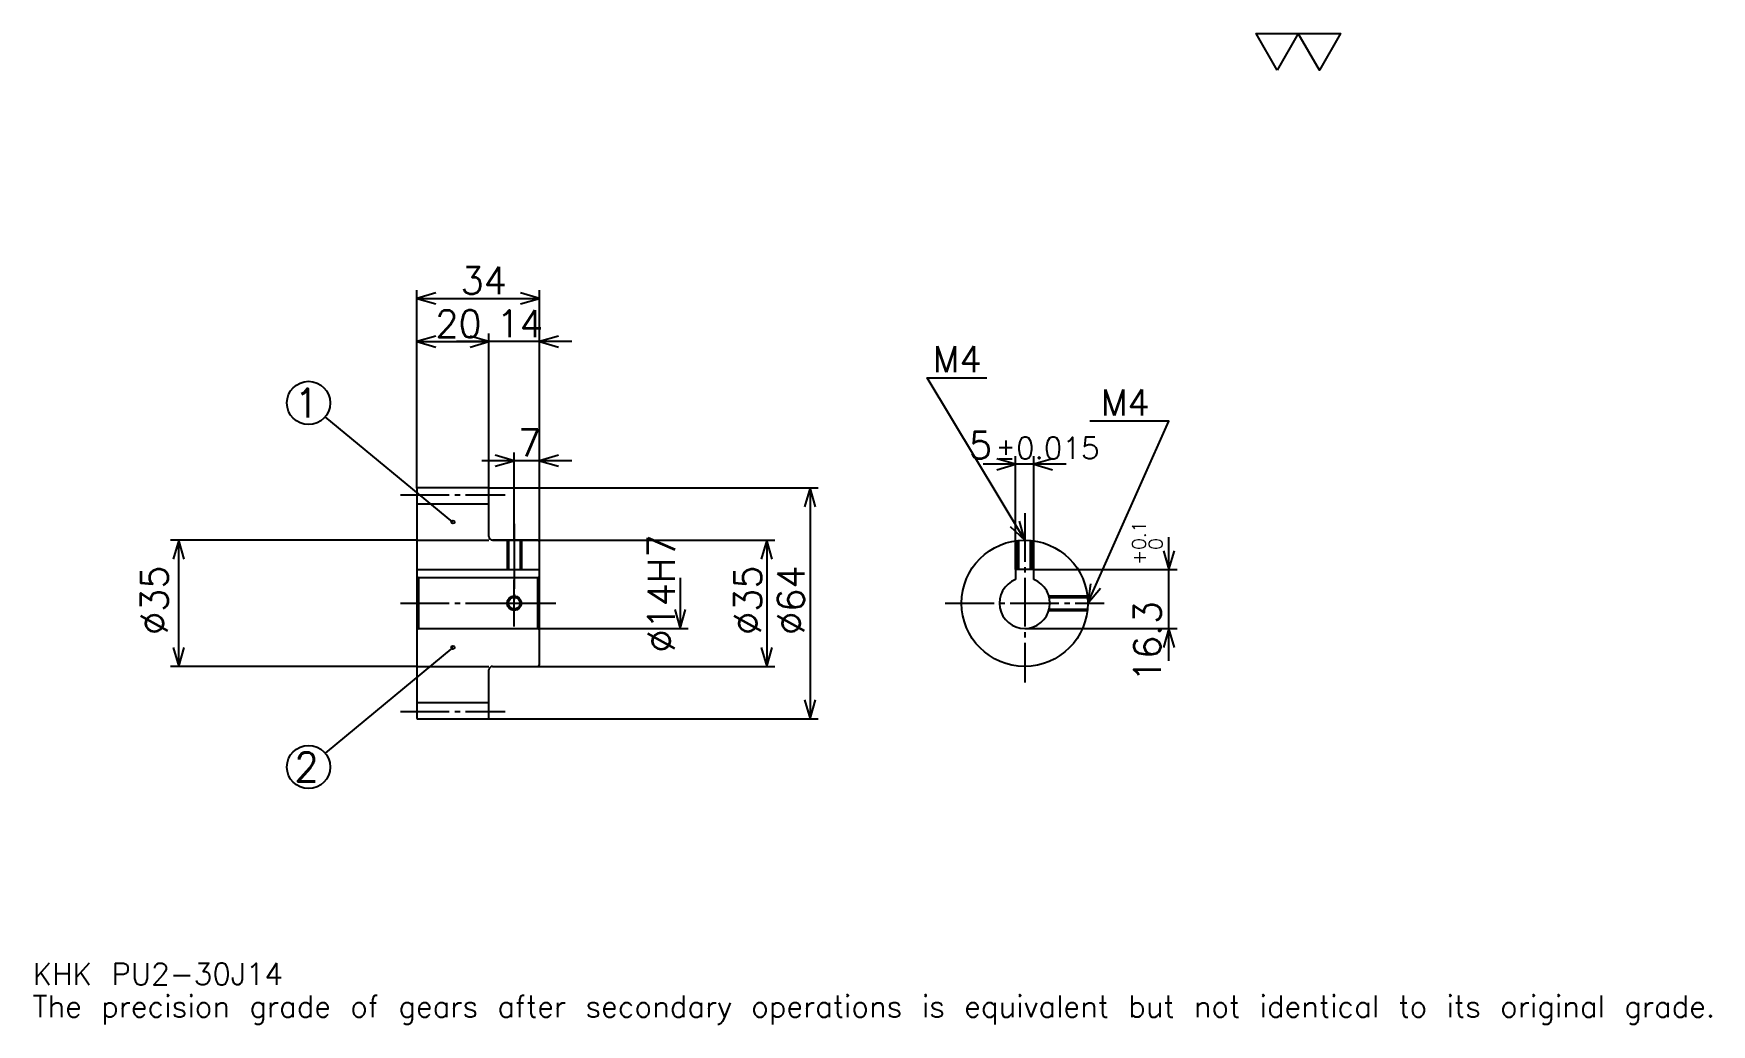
# Model space of a CAD drawing. Extents: x 15 to 480, y 6 to 280.
import ezdxf

# ---------------------------------------------------------------- set-up
doc = ezdxf.new("R2010")
doc.units = 0
doc.linetypes.add('DASHDOT', pattern=[18, 13.5, -1.5, 1.5, -1.5])
doc.layers.get('0').update_dxf_attribs({"linetype": 'CONTINUOUS'})
doc.layers.add('DASHDOT', color=6, linetype='DASHDOT')
doc.styles.add('KANJI', font='TXT', dxfattribs={"bigfont": 'BIGFONT'})

msp = doc.modelspace()

# ---------------------------------------------------------------- linework, layer by layer
at = {"color": 5}
for p, q in [((121.5, 154.25), (121.5, 209)), ((121.5, 206.75), (155.5, 206.75)), ((155.5, 154.25), (155.5, 209)), ((141.5, 154.25), (141.5, 197)), ((121.5, 194.75), (141.5, 194.75)), ((164.5, 194.75), (132.5, 194.75)), ((131.5, 144.75), (96.128235, 173.931702)), ((148.5, 154.25), (148.5, 164)), ((287.5, 131.550003), (287.5, 163)), ((292.5, 131.550003), (292.5, 163)), ((164.5, 161.75), (139.5, 161.75)), ((301.5, 160.75), (278.5, 160.75)), ((121.5, 154.149994), (121.5, 154.25)), ((141.399994, 154.25), (155.5, 154.25)), ((141.5, 154.149994), (141.5, 154.25)), ((148.5, 139.75), (148.5, 154.25)), ((148.5, 139.75), (148.5, 154.25)), ((155.5, 154.25), (232.75, 154.25)), ((155.5, 139.25), (155.5, 154.25)), ((230.5, 154.25), (230.5, 90.25)), ((121.5, 139.75), (53.25, 139.75)), ((55.5, 104.75), (55.5, 139.75)), ((142.5, 139.75), (155.5, 139.75)), ((155.5, 139.75), (220.75, 139.75)), ((218.5, 139.75), (218.5, 104.75)), ((330, 106.25), (330, 140.550003)), ((292.5, 131.550003), (332.25, 131.550003)), ((194.5, 129.25), (194.5, 115.25)), ((155.5, 115.25), (196.75, 115.25)), ((290, 115.25), (332.25, 115.25)), ((131.5, 110), (96.11972, 80.678596)), ((121.5, 104.75), (53.25, 104.75)), ((142.5, 104.75), (155.5, 104.75)), ((155.5, 104.75), (220.75, 104.75)), ((141.399994, 90.25), (155.5, 90.25)), ((155.5, 90.25), (232.75, 90.25))]:
    msp.add_line(p, q, dxfattribs=at)
at = {"color": 4}
for p, q in [((121.5, 149.75), (141.5, 149.75)), ((121.5, 139.75), (141.5, 139.75)), ((121.5, 131.550003), (155.5, 131.550003)), ((122, 129.25), (122, 115.25)), ((155, 129.25), (155.5, 129.75)), ((155, 115.25), (155.5, 114.75)), ((121.5, 104.75), (141.5, 104.75)), ((121.5, 94.75), (141.5, 94.75))]:
    msp.add_line(p, q, dxfattribs=at)
at = {"color": 7}
msp.add_lwpolyline([(360, 270), (354.149994, 280.140015), (377.549988, 280.140015), (371.700012, 270), (365.850006, 280.140015), (360, 270)], dxfattribs=at)
at = {"color": 5}
for points in [[(126.75, 208.25), (121.5, 206.75), (126.75, 205.25)], [(150.25, 205.25), (155.5, 206.75), (150.25, 208.25)], [(126.75, 196.25), (121.5, 194.75), (126.75, 193.25)], [(136.25, 193.25), (141.5, 194.75), (136.25, 196.25)], [(136.25, 193.25), (141.5, 194.75), (136.25, 196.25)], [(160.75, 196.25), (155.5, 194.75), (160.75, 193.25)], [(290, 139.75), (263, 184.75), (279.5, 184.75)], [(307.5, 122.25), (330, 172.75), (308.100006, 172.75)], [(143.25, 160.25), (148.5, 161.75), (143.25, 163.25)], [(160.75, 163.25), (155.5, 161.75), (160.75, 160.25)], [(282.25, 159.25), (287.5, 160.75), (282.25, 162.25)], [(297.75, 162.25), (292.5, 160.75), (297.75, 159.25)], [(232, 149), (230.5, 154.25), (229, 149)], [(286.012665, 143.480103), (290, 139.75), (288.585144, 145.02359)], [(57, 134.5), (55.5, 139.75), (54, 134.5)], [(220, 134.5), (218.5, 139.75), (217, 134.5)], [(328.5, 136.800003), (330, 131.550003), (331.5, 136.800003)], [(308.266479, 127.656013), (307.5, 122.25), (311.006775, 126.435081)], [(193, 120.5), (194.5, 115.25), (196, 120.5)], [(331.5, 110), (330, 115.25), (328.5, 110)], [(54, 110), (55.5, 104.75), (57, 110)], [(217, 110), (218.5, 104.75), (220, 110)], [(229, 95.5), (230.5, 90.25), (232, 95.5)]]:
    msp.add_lwpolyline(points, dxfattribs=at)
at = {"color": 4}
for points in [[(141.5, 140.75), (141.5, 154.149994), (141.399994, 154.25), (121.599998, 154.25), (121.5, 154.149994), (121.5, 114.75)], [(142.5, 104.75), (155, 104.75), (155.5, 105.25), (155.5, 139.25), (155, 139.75), (142.5, 139.75)], [(146.5, 139.75), (146.5, 131.550003)], [(146.880005, 139.75), (146.880005, 131.550003)], [(150.119995, 139.75), (150.119995, 131.550003)], [(150.5, 139.75), (150.5, 131.550003)], [(288, 131.550003), (288, 139.635345)], [(288.380005, 131.550003), (288.380005, 139.67485)], [(291.619995, 131.550003), (291.619995, 139.67485)], [(292, 131.550003), (292, 139.635345)], [(292.5, 128.788345), (292.5, 131.550003), (287.5, 131.550003), (287.5, 128.788345)], [(121.5, 114.75), (122, 115.25), (155, 115.25), (155, 129.25), (122, 129.25), (121.5, 129.75)], [(296.708191, 124.25), (307.385345, 124.25)], [(296.809967, 123.870003), (307.424866, 123.870003)], [(296.708191, 120.25), (307.385345, 120.25)], [(296.809967, 120.629997), (307.424866, 120.629997)], [(121.5, 114.75), (121.5, 90.349998), (121.599998, 90.25), (141.399994, 90.25), (141.5, 90.349998), (141.5, 103.75)]]:
    msp.add_lwpolyline(points, dxfattribs=at)
at = {"color": 5}
for centre, radius in [((91.5, 177.75), 6), ((131.5, 144.75), 0.45), ((131.5, 110), 0.45), ((91.5, 76.849998), 6)]:
    msp.add_circle(centre, radius, dxfattribs=at)
at = {"color": 4}
for centre, radius in [((290, 122.25), 17.5), ((148.5, 122.25), 1.62)]:
    msp.add_circle(centre, radius, dxfattribs=at)
at = {"color": 7}
msp.add_circle((148.5, 122.25), 2, dxfattribs=at)
at = {"color": 4}
for centre, radius, start, end in [((142.5, 140.75), 1, 180, 270), ((290, 122.25), 7, 110.92483306, 69.07516694), ((142.5, 103.75), 1, 90, 180)]:
    msp.add_arc(centre, radius, start, end, dxfattribs=at)
at = {"layer": 'DASHDOT', "color": 7}
for p, q in [((117, 152.25), (146, 152.25)), ((290, 147.25), (290, 100.25)), ((148.5, 139.75), (148.5, 122.25)), ((117, 122.25), (160, 122.25)), ((268, 122.25), (312, 122.25)), ((117, 92.25), (146, 92.25))]:
    msp.add_line(p, q, dxfattribs=at)
for points in [[(148.5, 144.25), (148.5, 127.050003)], [(148.5, 115.75), (148.5, 128.75)], [(142, 122.25), (155, 122.25)]]:
    msp.add_lwpolyline(points, dxfattribs=at)

# ---------------------------------------------------------------- texts
at = {"color": 7, "style": 'KANJI'}
for s, height, p in [('34', 7.5, (133.625, 207.949997)), ('20', 7.5, (126.625, 195.949997)), ('14', 7.5, (143.625, 195.949997)), ('M4', 7.2, (264.5, 186.25)), ('1', 8, (87.5, 173.75)), ('M4', 7.2, (311.100006, 174.25)), ('7', 7.5, (149.5625, 162.949997)), ('5', 7.5, (274.518494, 162.25)), ('%%p0.015', 6, (281.942596, 162.25)), ('2', 8, (87.5, 72.849998)), ('KHK PU2-30J14', 6, (15, 16.5)), ('The precision grade of gears after secondary operations is equivalent but not identical to its original grade.', 6, (15, 7.5))]:
    msp.add_text(s, height=height, dxfattribs=at).set_placement(p)
for s, height, p in [('%%c14H7', 7.5, (193, 108.5625)), ('0.1', 3.75, (323.549988, 137.047775)), ('0', 3.75, (328.200012, 137.047775)), ('+', 3.75, (323.549988, 132.847778)), ('%%c35', 7.5, (52.5, 113.4375)), ('%%c35', 7.5, (217, 113.4375)), ('%%c64', 7.5, (229, 113.4375)), ('16.3', 7.5, (327.75, 100.384811))]:
    msp.add_text(s, height=height, rotation=90, dxfattribs=at).set_placement(p)

doc.saveas('drawing.dxf')
